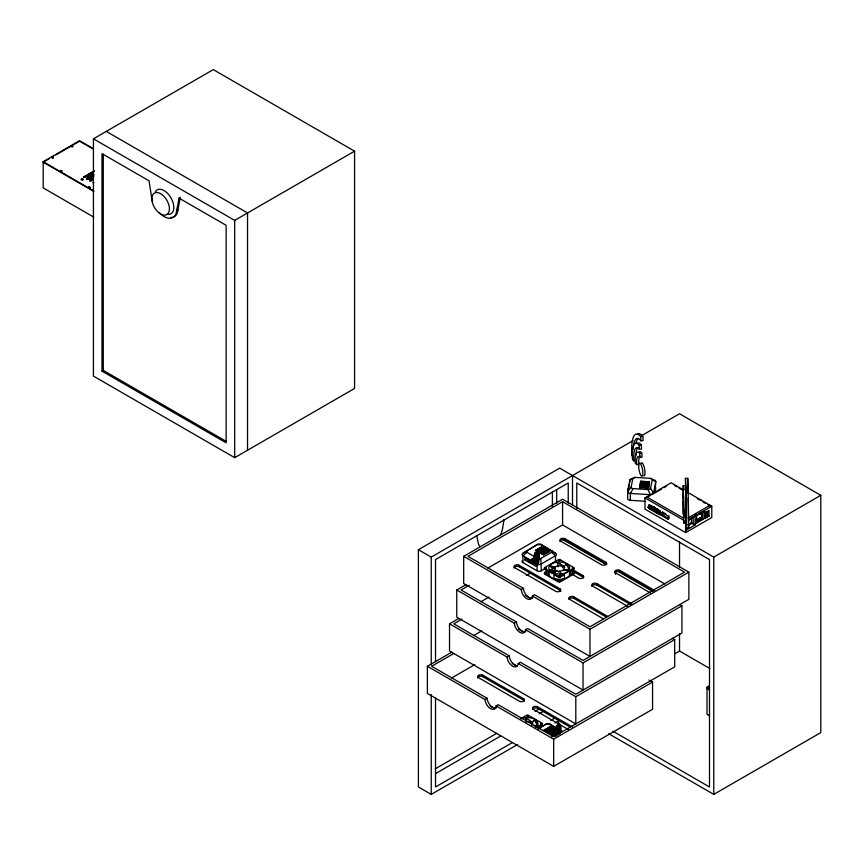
<?xml version="1.0" encoding="UTF-8"?>
<svg xmlns="http://www.w3.org/2000/svg" width="864" height="864" viewBox="0 0 864 864"><rect width="100%" height="100%" fill="white"/><g stroke="black" fill="none" stroke-linecap="round" stroke-linejoin="round"><path stroke-width="1.3" d="M544.622 568.901L541.35 570.791A3.024 1.75 0 0 1 537.073 570.791L522.947 562.626L522.947 555.757A3.024 1.75 0 0 1 522.947 553.284L537.635 544.352A2.268 1.307 0 0 1 540.842 544.352L555.509 553.262A3.024 1.75 0 0 1 555.509 555.736L555.509 561.46M524.837 559.915L524.837 557.539L528.217 559.494L528.217 561.859L524.837 559.915L526.554 558.922L528.811 560.228M531.608 561.449L531.608 563.814L529.081 562.356L529.081 559.98L530.766 560.963M537.073 570.791L537.127 564.883A12.182 5.422 -75 0 0 537.916 551.178L536.987 549.882L536.458 551.243A10.66 4.741 -75 0 1 536.49 564.592L537.775 565.056A12.182 5.422 -75 0 0 538.574 551.351L536.987 549.882M541.35 570.791L540.821 558.446L551.437 552.323A2.268 1.307 0 0 0 551.437 550.465M628.355 490.849L628.355 488.473M628.495 490.126L628.495 487.75M629.014 487.372L629.014 485.006M629.834 482.328L629.834 480.038A3.024 1.75 0 0 1 632.783 478.483M630.32 500.299L630.32 493.43L633.172 488.603L648.097 489.553A2.268 1.307 0 0 0 650.603 488.398L652.244 479.801A2.268 1.307 0 0 0 650.246 478.354L635.31 477.403A2.268 1.307 0 0 0 632.804 478.559L629.834 480.038L627.642 491.497L627.642 498.366A3.024 1.75 0 0 0 630.32 500.299L644.922 501.228M640.548 487.49L640.807 481.097L641.153 483.786M641.758 486.324L641.758 482.576M642.352 486.356L642.352 482.62M642.956 487.642L643.216 481.248L643.561 483.937M644.166 485.222L644.501 481.324L644.76 485.266M645.365 486.551L645.624 481.41L645.97 484.088M646.574 489.121L646.823 481.486L647.168 484.175M647.773 485.46L647.773 482.965M648.378 485.492L648.378 482.998M648.972 488.03C651.046 467.64 646.034 502.502 648.972 481.788M655.031 492.383L655.765 481.691A3.024 1.75 0 0 0 653.087 479.758L650.246 478.354M686.351 528.185L686.351 527.645A35.845 0.713 89.2 0 0 685.681 484.088L685.476 478.354L687.712 478.321L687.928 484.056A35.845 0.713 89.2 0 1 688.586 527.612L686.351 528.185L686.243 525.647A31.363 0.626 89.2 0 0 685.476 481.939L685.476 478.354M503.971 519.664L502.837 527.18A17.982 10.379 -60 0 1 500.072 535.669M83.797 177.498L83.873 176.785L94.208 170.824M83.873 176.785L85.158 177.53L93.193 172.886M89.791 180.965L93.312 178.265M180.328 197.402L179.042 198.137L176.494 211.54L177.779 210.794M170.694 217.512A17.982 10.379 60 0 0 177.282 213.052L180.101 198.623M651.024 494.683A3.024 1.75 0 0 1 650.236 494.694L630.32 493.43A3.024 1.75 0 0 1 627.642 491.497L631.163 487.156L632.804 478.559M640.548 481.248L639.544 487.685L641.153 481.291M642.956 481.41L641.952 487.847L643.561 481.442M644.166 481.486L643.162 487.922L644.76 481.518M645.365 481.561L644.36 487.998L645.97 481.594M646.574 481.637L645.559 488.074L647.168 481.669M653.216 493.798A3.024 1.75 0 0 0 653.573 493.15L655.765 481.691L652.244 479.801M546.091 568.976L545.022 568.717L545.681 569.214M528.066 716.688L526.943 716.688M540.626 724.507L541.62 724.27L541.361 724.831M566.222 564.581L562.464 567.713M534.503 720.198L534.524 720.101A10.346 9.482 20.8 0 1 537.073 725.717A10.346 9.482 20.8 0 0 534.503 720.198L530.744 723.33M555.034 568.674L550.325 566.363L555.098 568.49M533.65 556.621L534.19 555.239L534.848 555.412A6.091 2.711 -75 0 1 534.859 563.036L533.66 562.345A4.568 2.03 -75 0 0 533.65 556.621L534.308 556.794L534.848 555.412M534.73 553.846L535.259 552.463L535.918 552.636A9.137 4.072 -75 0 1 535.95 564.073L534.751 563.371A7.614 3.391 -75 0 0 534.73 553.846L535.388 554.018A7.614 3.391 -75 0 1 535.993 554.926M555.757 728.212A6.091 2.711 -75 0 1 555.779 735.836L555.239 735.318A4.568 2.03 -75 0 0 555.217 729.594L555.757 728.212L556.416 728.384A6.091 2.711 -75 0 1 556.438 736.009M556.924 734.465A7.614 3.391 -75 0 0 556.297 726.818L556.837 725.436L557.496 725.609A9.137 4.072 -75 0 1 558.252 734.789M556.416 728.384L555.876 729.778L555.217 729.594M559.127 734.022A10.66 4.741 -75 0 0 558.036 724.226L558.565 722.866L560.142 724.324A12.182 5.422 -75 0 1 560.866 731.916M93.755 174.539C82.717 178.61 86.659 182.023 93.895 175.943M86.81 179.118L86.864 178.524M564.646 567.551A10.346 6.188 41.5 0 0 557.345 562.766L557.258 562.896A10.346 6.188 41.5 0 1 564.559 567.68M532.926 723.168A10.346 6.188 41.5 0 0 525.625 718.394L526.478 722.326M537.635 544.352L522.947 553.284M562.28 731.398L549.655 723.881A2.268 1.307 0 0 0 546.448 723.881L538.283 729.043M52.25 157.788L53.438 157.885L52.25 157.972M559.732 561.146L558.727 561.146M551.275 573.124L554.893 572.519A4.741 2.732 0 0 0 554.526 573.998M570.424 570.359L573.739 572.27A1.156 0.67 0 0 1 573.739 573.21L569.322 575.759L569.754 571.406A11.394 6.577 0 0 0 570.229 570.586M569.322 575.759L569.754 575.251A11.394 6.577 0 0 0 570.229 571.039M668.509 518.044L667.57 518.843L669.19 517.644L668.509 518.044L668.509 516.316L661.867 512.482L662.429 515.873L667.624 518.951M527.018 550.476A2.268 1.307 0 0 0 527.018 552.334L522.947 555.757L537.073 563.911L537.613 558.446A2.268 1.307 0 0 0 540.821 558.446M530.766 723.233L534.524 720.101M82.836 180.155C84.37 178.34 79.942 178.34 81.475 180.155M93.776 217.112L43.2 187.909L43.2 161.708L79.585 140.702L93.377 148.673M48.881 158.922L43.2 162.205L93.776 191.408M51.16 157.615L53.438 156.298M55.706 154.991L79.585 141.199L93.377 149.159M93.431 138.823L213.289 69.617L354.564 151.178L354.564 388.454L234.695 457.661L93.431 376.099L93.431 138.823L234.695 220.385L354.564 151.178M83.873 177.282L94.208 171.31M87.448 176.699L89.748 175.37M86.864 179.01L93.755 175.036M89.294 179.096L92.75 177.098M89.867 180.252L93.312 178.751M89.953 180.781L91.141 180.986L93.442 179.669M178.006 209.596L176.72 210.341L175.997 213.797A17.982 10.379 60 0 1 159.689 213.106M152.528 201.355A17.982 10.379 60 0 1 151.535 197.132L149.083 180.835L101.995 153.652L101.995 371.153L103.27 370.408L226.26 441.418M517.633 744.498L431.233 794.383L418.392 786.964L418.392 549.698L559.667 468.137L713.772 557.107L820.8 495.32L820.8 732.596L713.772 794.383L608.699 733.72M418.392 549.698L431.233 557.107L632.999 440.618M641.142 435.92L679.525 413.759L820.8 495.32M688.867 572.141L589.972 629.24L589.972 656.424L463.687 583.513L463.687 556.33L562.572 499.23L688.867 572.141L688.867 599.335L583.038 660.431L527.602 628.42L525.463 629.662A7.895 4.558 60 0 1 519.89 632.372A7.895 4.558 60 0 1 514.328 623.236L456.754 589.993L456.754 617.177L583.038 690.088L583.038 662.904L681.923 605.804L681.923 632.999L575.802 694.267L520.366 662.256L518.227 663.498A7.895 4.558 60 0 1 512.665 666.209A7.895 4.558 60 0 1 507.092 657.072L449.518 623.83L449.518 651.013L575.802 723.924L575.802 696.74L674.698 639.641L674.698 666.835L553.673 736.7L498.236 704.7L496.098 705.931A7.895 4.558 60 0 1 490.525 708.653A7.895 4.558 60 0 1 484.963 699.505L427.388 666.263L427.388 693.446L553.673 766.357L652.558 709.268L652.558 682.085L649.08 680.076M463.687 556.33L521.262 589.572A7.895 4.558 60 0 0 526.835 598.709A7.895 4.558 60 0 0 532.397 595.998L534.535 594.756L589.972 626.767L684.58 572.141L562.572 501.703L467.964 556.33L523.4 588.33A7.895 4.558 60 0 0 526.943 595.858A7.895 4.558 60 0 0 532.753 597.953M487.825 568.091L562.572 524.934L664.826 583.978M456.754 589.993L466.063 584.615M469.206 585.274L461.03 589.993L516.467 621.994A7.895 4.558 60 0 0 519.998 629.521A7.895 4.558 60 0 0 525.82 631.616M529.081 562.356L530.788 561.373M686.772 491.81L711.785 506.25L711.785 517.504L685.627 532.602L644.965 509.123L644.965 497.88L671.123 482.771L683.726 490.05M647.417 497.2L649.674 495.893M654.761 493.009L661.586 489.067M663.865 487.75L666.144 486.443M480.892 601.754L489.067 597.035M526.446 575.456L531.112 572.756M649.458 505.321L650.138 504.922L650.138 508.356L649.458 508.756L648.605 508.259L648.605 504.824L649.458 505.321L649.458 508.756M650.311 505.807L651.002 505.418L651.164 509.749L651.856 509.35L651.856 505.904L650.311 505.807L650.311 509.252L651.164 509.749M647.924 507.47L651.143 505.613M648.605 508.259L650.138 508.356M651.586 506.79L649.285 508.604M652.028 506.801L652.709 506.401L652.709 509.846L652.028 510.235L652.028 506.801L652.882 507.298L652.882 510.732L653.562 510.332L653.562 506.898M449.518 623.83L458.827 618.451M650.57 509.101L653.994 506.628M650.311 509.252L653.994 507.125M461.97 619.099L453.794 623.83L509.231 655.83A7.895 4.558 60 0 0 517.46 665.734M655.279 507.892L653.735 507.784L653.735 511.229L654.599 511.726L655.279 511.326L655.279 507.892L654.426 507.395L654.599 511.726M548.024 570.359L544.709 572.27A1.156 0.67 0 0 0 544.709 573.21A1.156 0.67 0 0 0 544.709 574.096L558.414 582.001A1.156 0.67 0 0 0 560.045 582.001L573.739 574.096A1.156 0.67 0 0 0 573.739 573.156M655.452 508.777L656.996 508.874L656.996 512.32L656.305 512.708L655.452 512.212L655.452 508.777L656.996 508.874M550.422 569.862L553.846 567.875M653.735 511.229L654.426 510.829M658.703 509.868L658.703 513.302L658.022 513.702L657.158 513.205L657.158 509.76L657.85 509.371M521.262 589.572L523.4 588.33M655.452 512.212L656.132 511.823L656.132 508.378M660.42 510.851L660.42 514.296L659.729 514.685L658.876 514.188L658.876 510.754L659.556 510.354M657.158 513.205L657.85 512.806L668.758 519.102M658.876 514.188L659.556 513.799L659.556 511.51M661.867 512.482L662.558 512.093L665.874 514.004M662.429 515.873L663.12 515.484L668.25 518.443M573.739 568.48L560.045 576.385A1.156 0.67 0 0 1 558.414 576.385L544.709 568.469A1.156 0.67 0 0 1 544.709 567.529L558.414 559.624A1.156 0.67 0 0 1 560.045 559.624L573.739 567.54A1.156 0.67 0 0 1 573.739 568.48A1.156 0.67 0 0 1 573.739 569.354L569.322 571.903M564.462 574.722L560.045 577.271A1.156 0.67 0 0 1 558.414 577.271L553.997 574.722L553.997 578.567L558.414 581.116A1.156 0.67 0 0 0 560.045 581.116L564.462 578.567L564.462 574.722L563.587 574.97A11.394 6.577 0 0 1 562.172 575.24M668.509 516.316L669.19 515.916M701.449 500.288L700.402 500.472M473.656 635.591L481.831 630.871M427.388 666.263L451.818 652.158M687.96 518.033L710.078 505.267M453.859 653.454L431.665 666.263L487.102 698.274A7.895 4.558 60 0 0 490.633 705.802A7.895 4.558 60 0 0 496.454 707.886M688.586 519.653L711.785 506.25M688.532 520.279L695.088 515.894L695.088 524.945L686.426 529.945L685.357 529.33M695.52 514.415L696.978 515.398L703.015 511.92M705.575 512.309L704.722 512.806L704.722 518.616L705.575 518.119L705.575 512.309L704.506 511.693M514.328 623.236L516.467 621.994M687.971 524.848L691.556 522.882M696.157 520.225L701.914 516.899M688.1 524.999L691.524 523.022M695.52 520.722L701.946 517.007M689.18 524.653L691.578 523.238M695.952 520.744L701.914 517.266M689.245 524.837L691.524 523.519M696.092 520.884L701.795 517.59M698.468 519.761L700.769 518.432M703.015 519.383L701.946 518.756L695.52 522.472L696.589 523.087L703.015 519.383L703.015 511.326M696.157 522.32L702.583 518.616M707.292 517.136L706.439 517.633L706.439 511.812L707.292 511.326L707.292 517.136L706.223 516.521L709.009 516.143L709.009 510.332L708.145 510.829L708.145 516.64M451.526 678.035L474.887 664.546M507.092 657.072L509.231 655.83M484.963 699.505L487.102 698.274M520.981 718.535L526.694 715.241A1.156 0.67 0 0 1 528.325 715.241L542.02 723.157A1.156 0.67 0 0 1 542.02 724.097L536.317 727.391M435.208 768.863L496.692 733.352M534.989 711.256L538.466 709.247M435.596 773.572L500.796 735.934M539.212 713.761L543.866 711.072M512.352 742.608L435.521 786.964L435.521 698.166M550.768 720.425L555.422 717.746M537.948 728.784L546.448 723.881M554.99 722.93L559.667 720.23M674.881 653.713L679.525 651.035L709.884 668.552M551.75 736.754L556.006 734.303M496.098 705.931L553.673 739.174L652.558 682.085M709.312 688.889L707.011 687.56L709.29 685.757M707.011 687.56L709.29 686.243M709.312 715.576L707.011 714.258L707.011 688.554L709.29 687.236M633.182 478.494L635.31 477.403M573.221 573.912L573.221 573.329M551.092 572.476L555.692 571.147M553.392 572.249L555.692 571.59M564.462 578.567L563.587 578.815A11.394 6.577 0 0 1 554.872 578.815L553.997 578.567M708.955 505.904L709.56 505.764M559.375 581.861L559.375 581.202M631.897 455.749L631.66 448.319A35.845 9.191 79.2 0 1 640.494 436.514L642.848 436.45L643.118 440.435L640.991 440.845A31.363 8.035 79.2 0 0 633.128 449.204M639.144 445.316L641.261 444.906L641.542 448.978L639.414 449.377A22.399 5.746 79.2 0 0 633.874 461.214L632.502 459.518A26.881 6.89 79.2 0 1 639.144 445.316L639.414 449.377M639.684 453.449L641.812 453.038L642.082 457.099L639.954 457.51A13.435 3.445 79.2 0 0 636.638 464.616L635.256 462.91A17.917 4.59 79.2 0 1 639.684 453.449L639.954 457.51M636.638 464.616L638.766 464.206A13.435 3.445 79.2 0 1 640.127 456.192M549.86 571.784L555.736 570.996M550.249 571.99L555.757 571.201M554.958 570.877L550.055 571.698M551.286 571.547L554.98 571.072M545.681 573.944L544.946 573.62L545.681 573.296M563.36 570.078L568.199 569.894A10.346 8.273 -40.4 0 1 567.443 572.206M563.425 570.186L568.199 569.894M534.028 725.555L536.479 725.522L534.092 725.663M683.316 504.77L683.154 500.893L683.316 514.274L683.24 485.633L685.476 485.6L686.135 523.066L683.888 523.098L683.78 520.506M683.24 489.294L685.476 489.262L685.476 485.6M93.766 182.768L92.858 182.477M536.458 551.243L537.116 551.426A10.66 4.741 -75 0 1 537.98 552.69M533.66 562.345L534.319 562.518M534.751 563.371L535.95 564.073M536.49 564.592L537.689 565.272M558.036 724.226L558.695 724.399A10.66 4.741 -75 0 1 559.548 725.674M556.297 726.818L556.956 727.002A7.614 3.391 -75 0 1 557.572 727.909M555.239 735.318L555.898 735.491M553.997 574.722L554.872 574.97A11.394 6.577 0 0 0 556.276 575.24M691.448 517.471L691.448 522.839L695.088 524.945L694.019 524.318M106.272 131.404L247.536 212.965L247.536 450.241M179.042 198.137L226.141 225.331L226.141 442.832L101.995 371.153M674.557 485.503L676.858 486.832M679.158 488.16L682.754 490.288M697.205 498.625L699.343 499.856M703.123 501.995L705.445 503.334M707.756 504.673L710.078 506.012M707.929 515.527L709.009 516.143M699.538 513.151L701.806 514.458M699.538 513.648L701.806 514.955M704.506 517.504L705.575 518.119M88.916 174.161L93.571 176.861M646.672 496.886L683.338 518.054M644.965 497.88L683.305 520.02M657.158 509.76L658.022 510.257L658.022 513.702M658.876 510.754L659.729 511.25L659.729 514.685M647.989 507.038L668.606 518.94M650.57 508.604L656.996 512.32M648.616 507.751L654.437 511.11M656.77 512.449L667.548 518.659M652.028 510.235L652.882 510.732M43.2 161.708L93.776 190.912M679.612 604.465L681.923 605.804M565.142 538.78L605.815 562.259A3.024 1.75 0 0 1 605.815 564.732A3.024 1.75 0 0 1 601.528 564.732L560.866 541.253A3.024 1.75 0 0 1 560.866 538.78A3.024 1.75 0 0 1 565.142 538.78L565.142 540.259L605.815 563.738A3.024 1.75 0 0 1 606.593 564.527M615.654 574.366L615.654 572.886A3.024 1.75 0 0 1 615.654 570.413A3.024 1.75 0 0 1 619.942 570.413L654.804 590.544M614.768 573.134A3.024 1.75 0 0 1 616.637 571.514A3.024 1.75 0 0 1 619.942 571.892L652.471 590.684M562.615 539.395L605.61 564.214M617.22 570.92L653.249 591.721M615.654 572.886L650.516 593.006M555.509 553.262L540.842 544.352M572.378 569.484L582.844 575.521A3.024 1.75 0 0 1 582.844 577.994A3.024 1.75 0 0 1 578.556 577.994L571.59 573.966M627.545 606.28L592.682 586.148A3.024 1.75 0 0 1 592.682 583.675A3.024 1.75 0 0 1 596.97 583.675L631.822 603.806M571.223 570.294L582.844 577.001A3.024 1.75 0 0 1 583.621 577.789M591.797 586.397A3.024 1.75 0 0 1 593.665 584.777A3.024 1.75 0 0 1 596.97 585.166L630.666 604.616M527.018 552.334L534.427 556.621M672.376 638.302L674.698 639.641M532.505 561.967L535.885 563.911L535.885 566.287L532.505 564.332L534.211 563.35L536.468 564.646M544.709 573.21L549.126 575.759L549.126 571.903L544.709 569.354A1.156 0.67 0 0 1 544.709 568.415M519.199 565.304L559.861 588.784A3.024 1.75 0 0 1 559.861 591.257A3.024 1.75 0 0 1 555.584 591.257L514.912 567.778A3.024 1.75 0 0 1 514.912 565.304A3.024 1.75 0 0 1 519.199 565.304L519.199 566.784L559.861 590.274A3.024 1.75 0 0 1 560.747 591.505M603.407 618.872L569.711 599.411A3.024 1.75 0 0 1 569.711 596.938A3.024 1.75 0 0 1 573.988 596.938L607.684 616.399M568.922 599.206A3.024 1.75 0 0 1 573.988 598.428L606.528 617.209M707.011 687.064L709.312 688.392M707.011 688.554L709.312 689.872M532.397 595.998L589.972 629.24M525.269 595.339L529.924 598.028M525.463 629.662L583.038 662.904M518.335 629.003L522.979 631.692M518.227 663.498L575.802 696.74M512.266 663.509L515.754 665.528M612.878 731.182L709.495 786.964L709.495 559.58L576.785 482.965L576.785 508.529M482.89 675.238L523.562 698.717A3.024 1.75 0 0 1 523.562 701.19A3.024 1.75 0 0 1 519.286 701.19L478.613 677.711A3.024 1.75 0 0 1 478.613 675.238A3.024 1.75 0 0 1 482.89 675.238L482.89 676.728L523.562 700.207A3.024 1.75 0 0 1 524.351 700.985M568.264 729.475L533.412 709.355A3.024 1.75 0 0 1 533.412 706.882A3.024 1.75 0 0 1 537.689 706.882L572.551 727.002M532.624 709.15A3.024 1.75 0 0 1 537.689 708.361L570.229 727.142M548.057 724.129A3.024 1.75 0 0 1 550.195 724.637L557.798 729.032M559.969 730.285L562.151 731.538M556.232 729.529L550.217 726.43L555.8 729.778M556.47 730.652L549.364 726.916L556.049 730.901M555.617 731.149L548.532 727.369L556.286 732.035M555.865 732.283L547.646 727.909L555.433 732.532M553.9 732.143L546.793 728.406L553.478 732.391M553.046 732.629L545.972 728.86L553.716 733.514M538.704 725.976L540.918 727.25M490.126 705.953L494.78 708.631M551.437 552.323L555.509 555.736L541.35 563.911A3.024 1.75 0 0 1 537.7 564.192M549.126 571.903L548.705 571.406A11.394 6.577 0 0 1 548.219 570.586M549.126 575.759L548.705 575.251A11.394 6.577 0 0 1 548.219 571.039M558.565 722.866L559.483 724.151A12.182 5.422 -75 0 1 559.872 733.795M549.655 723.881L550.195 724.637M642.848 436.45L642.622 436.104A35.845 9.191 79.2 0 0 637.448 434.03M650.603 488.398L653.573 493.15M86.81 179.345L88.15 179.258M648.097 489.553L650.236 494.694M663.12 515.484L662.558 512.093M557.345 562.766L558.198 566.698M525.625 718.384L526.576 722.185M476.723 535.507L478.375 543.845A17.982 10.379 -60 0 0 479.92 546.35M686.21 528.336L686.426 529.945L686.426 527.364M640.721 436.86L640.991 440.845M688.586 528.152L688.478 525.614A31.363 0.626 89.2 0 0 688.176 498.226M683.564 515.333L683.672 517.925L683.521 508.81M683.24 485.633L683.888 523.098M683.316 498.992L683.24 492.944M683.564 496.325L683.867 516.888M713.772 557.107L713.772 794.383M701.946 512.05L701.946 518.756M696.978 514.804L696.978 515.398M696.589 515.03L696.589 523.087M693.166 516.996L693.166 524.318M687.712 478.321L687.712 481.907A31.363 0.626 89.2 0 1 688.068 493.171M685.627 522.601L685.627 532.602M679.525 541.836L679.525 567.443M679.525 633.506L679.525 651.035M657.85 510.516L657.85 512.806M656.305 509.274L656.305 512.708M649.285 505.57L649.285 507.87M619.942 570.413L619.942 571.892M605.815 562.259L605.815 563.738M596.97 583.675L596.97 585.166M582.844 575.521L582.844 577.001M573.988 596.938L573.988 598.428M572.508 475.546L572.508 505.202M568.231 503.14L568.231 482.965L435.521 559.58L435.521 661.835M562.572 501.703L562.572 524.934M559.861 588.784L559.861 590.274M556.664 489.748L556.664 503.194M553.673 739.174L553.673 766.357M552.388 491.756L552.388 506.531M537.689 706.882L537.689 708.361M523.562 698.717L523.562 700.207M431.233 557.107L431.233 664.956M431.233 694.624L431.233 794.383M234.695 220.385L234.695 457.661M103.27 154.256L103.27 370.408M155.358 191.732A13.802 7.97 60 0 1 171.472 198.785A13.802 7.97 60 0 1 167.108 214.315M555.152 574.096A4.709 2.722 0 0 1 555.152 571.374M550.26 566.546A10.346 1.706 23.2 0 1 555.109 567.281M550.325 566.363A10.346 1.706 23.2 0 1 555.163 567.097M566.244 564.484A10.346 9.482 20.8 0 1 568.825 571.309M568.123 569.786A10.346 8.273 -40.4 0 1 567.378 572.098M560.012 574.074A10.346 3.791 -34.8 0 0 561.103 573.383L559.85 571.342A3.424 1.253 -34.8 0 1 558.403 572.119M554.861 574.236A4.741 2.732 0 0 1 554.839 572.141M568.264 576.634A10.433 6.026 0 0 1 564.44 578.837M556.524 579.442A10.433 6.026 0 0 1 555.239 579.182M554.008 578.837A10.433 6.026 0 0 1 549.59 575.932M549.59 571.32A10.433 6.026 0 0 1 555.239 568.058M535.259 552.463A9.137 4.072 -75 0 1 535.291 563.89M538.52 554.537A10.66 4.741 -75 0 1 538.531 559.418M538.002 562.129A10.66 4.741 -75 0 1 537.462 563.911M536.393 559.732A7.614 3.391 -75 0 1 536.015 561.665M534.19 555.239A6.091 2.711 -75 0 1 534.2 562.864M532.386 559.246A2.29 1.015 -75 0 1 533.822 559.699A2.29 1.015 -75 0 1 532.796 562.896A2.29 1.015 -75 0 1 531.544 561.881M531.587 561.33A2.29 1.015 -75 0 1 531.878 560.185M538.088 544.73A3.024 1.75 0 0 1 540.4 544.73M522.947 562.626A3.024 1.75 0 0 1 522.288 560.725M555.995 560.498A3.024 1.75 0 0 1 556.373 561.146M559.98 541.501A3.024 1.75 0 0 1 561.848 539.881A3.024 1.75 0 0 1 565.142 540.259M514.026 568.026A3.024 1.75 0 0 1 515.894 566.406A3.024 1.75 0 0 1 519.199 566.784M525.701 721.645A4.709 2.722 0 0 1 530.842 722.228A4.709 2.722 0 0 1 531.857 725.198M536.404 725.404A10.346 8.273 -40.4 0 1 536.112 726.57M521.154 718.848A10.433 6.026 0 0 1 534.881 719.366A10.433 6.026 0 0 1 535.788 727.294M538.51 726.214A11.394 6.577 0 0 1 538.034 727.024L537.602 727.531L542.02 724.972A1.156 0.67 0 0 0 542.02 724.032M527.807 715.954A1.156 0.67 0 0 1 528.325 716.126M560.088 727.51A10.66 4.741 -75 0 1 560.099 732.402M556.837 725.436A9.137 4.072 -75 0 1 557.593 734.605M553.964 732.229A2.29 1.015 -75 0 1 555.401 732.758A2.29 1.015 -75 0 1 554.267 735.955M552.496 734.13A2.29 1.015 -75 0 1 553.802 731.614A2.29 1.015 -75 0 1 554.753 733.018A2.29 1.015 -75 0 1 553.608 735.782M560.25 729.994A2.268 1.307 0 0 1 560.25 731.851M546.21 724.486A3.024 1.75 0 0 1 547.268 724.183M477.727 677.959A3.024 1.75 0 0 1 479.596 676.35A3.024 1.75 0 0 1 482.89 676.728M633.172 488.603A2.268 1.307 0 0 1 631.163 487.156M652.752 494.176A3.024 1.75 0 0 1 651.413 494.64M655.344 487.458A3.024 1.75 0 0 1 655.765 488.56M637.34 443.081A26.881 6.89 79.2 0 1 641.261 444.906M635.882 455.836A22.399 5.746 79.2 0 1 638.269 447.455M639.198 451.818A17.917 4.59 79.2 0 1 641.812 453.038M641.153 463.19A6.718 1.728 79.2 0 1 644.49 468.461A6.718 1.728 79.2 0 1 643.842 475.848M635.936 443.2A31.363 8.035 79.2 0 1 638.55 438.307M641.758 481.334C636.325 497.124 645.484 481.356 641.812 481.248M647.773 481.712C642.503 496.789 651.251 482.674 647.795 481.669M52.25 157.302L53.438 157.388L52.304 157.216M60.804 170.888L62.003 170.986L60.804 170.888M71.507 146.675L72.706 146.761L71.572 146.588M71.507 146.178L72.706 146.264L71.507 146.178M88.636 187.456L89.824 187.542L88.636 187.456M88.636 186.959L89.824 187.045L88.636 186.959M535.421 550.357L543.704 554.893L535.421 550.357M536.274 549.86L544.568 554.407L536.274 549.86M537.127 549.374L545.422 553.91L537.214 549.288M537.991 548.878L546.275 553.414L537.991 548.878M538.844 548.381L547.128 552.917L538.844 548.381M539.698 547.884L547.992 552.431L539.773 547.808M540.551 547.387L548.845 551.934L540.551 547.387M541.415 546.901L549.698 551.437L541.415 546.901M544.968 567.918L546.113 568.004L544.968 567.918M544.968 572.648L546.113 572.735L544.968 572.648M558.662 560.012L559.807 560.099L558.662 560.012M558.662 575.824L559.807 575.91L558.662 575.824M526.943 715.63L528.088 715.716L526.943 715.63M558.662 576.709L559.807 576.796L558.662 576.709M558.662 580.565L559.807 580.651L558.662 580.565M572.368 567.918L573.512 568.004L572.368 567.918M572.368 568.804L573.512 568.89L572.422 568.717M572.368 572.648L573.512 572.735L572.368 572.648M540.648 723.535L541.793 723.622L540.648 723.535M544.223 729.886L552.517 734.422L544.223 729.886M545.076 729.389L553.37 733.936L545.108 729.346M81.475 179.356L82.998 179.539L81.475 179.356M151.87 199.314A12.42 7.171 60 0 0 165.445 215.093A12.42 7.171 60 0 0 164.603 197.068A12.42 7.171 60 0 0 151.87 199.314M556.87 570.888A4.709 2.722 0 0 0 563.944 568.534A4.709 2.722 0 0 0 556.87 566.179A4.709 2.722 0 0 0 556.87 570.888M552.874 572.778A10.433 6.026 0 0 0 569.57 568.793A10.433 6.026 0 0 0 555.239 562.442A10.433 6.026 0 0 0 552.874 572.778M532.332 562.496A2.29 1.015 -75 0 0 532.84 558.706A2.29 1.015 -75 0 0 530.928 561.157A2.29 1.015 -75 0 0 532.332 562.496M638.669 465.664A6.718 1.728 79.2 0 0 641.714 476.258A6.718 1.728 79.2 0 0 641.952 467.197A6.718 1.728 79.2 0 0 638.669 465.664"/></g></svg>
